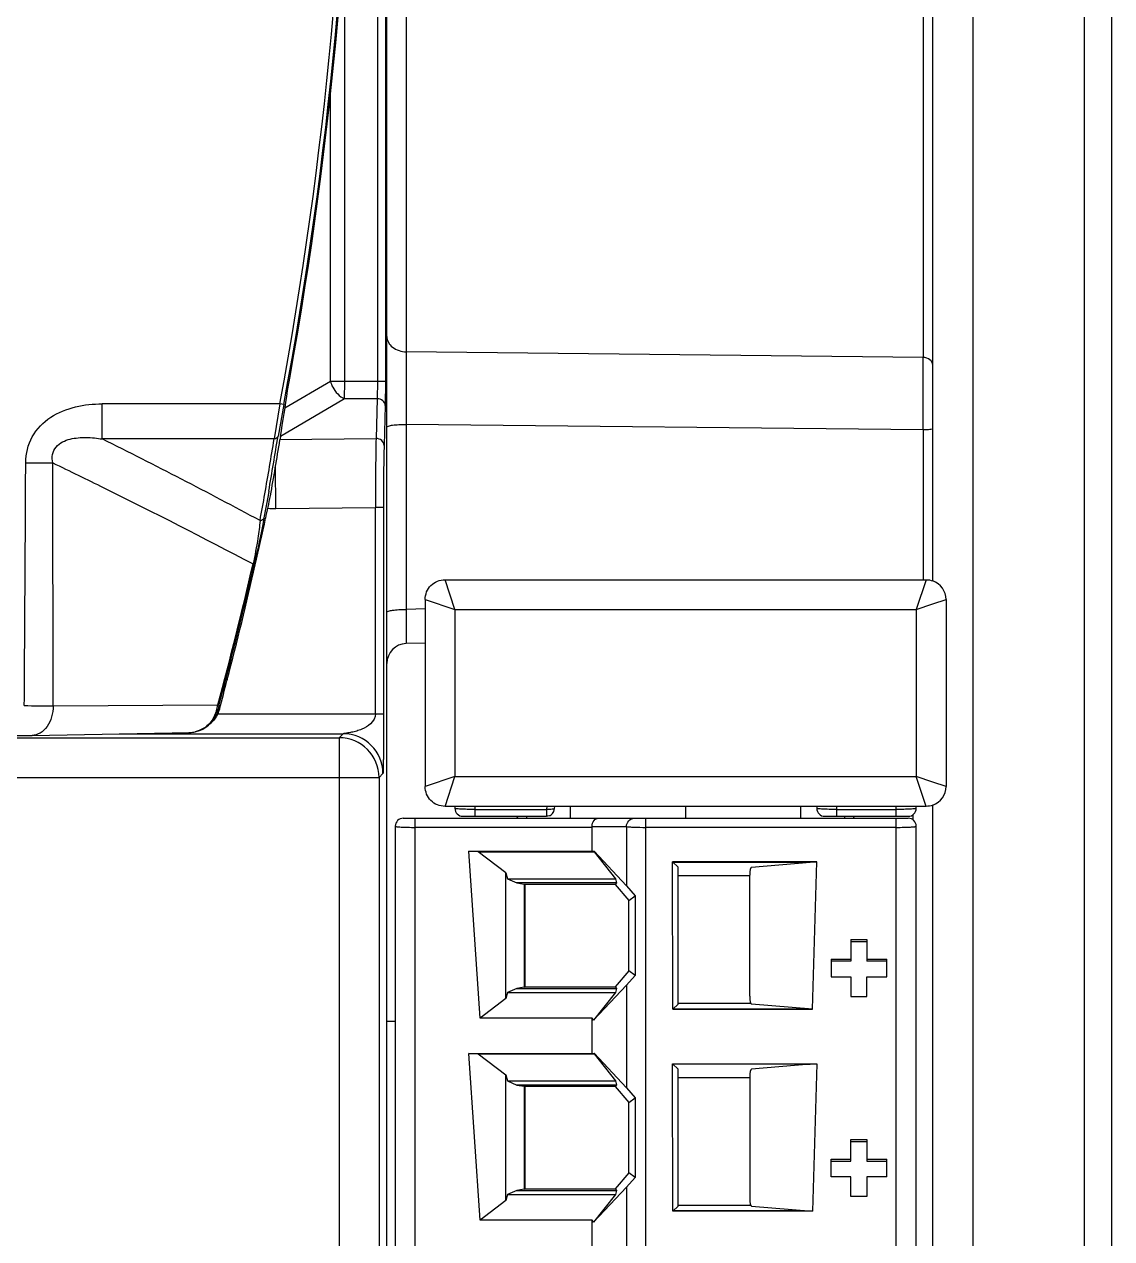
# Model space of a CAD drawing. Header units: inches. Extents: x 0 to 316, y -1 to 150.
# Drawn here: x 222.74 to 223.278, y 26.463 to 27.064 of the extents above; entities that cross this region are included whole.
import ezdxf

# ---------------------------------------------------------------- set-up
doc = ezdxf.new("R2010")
doc.units = ezdxf.units.IN
doc.header["$MEASUREMENT"] = 0

# ---------------------------------------------------------------- blocks, each defined once
blk = doc.blocks.new('AB 5069-L320ERM')
at = {"color": 7, "linetype": 'Continuous'}
for p, q in [((2.27087, -1.90552), (2.27087, 0.85454)), ((2.82338, -1.92135), (2.82338, 0.82336)), ((2.84504, -1.91287), (2.84504, 0.80799)), ((2.73535, -1.92289), (2.73535, 0.77432)), ((2.70331, -0.7276), (2.70331, 0.62524)), ((2.26339, 0.5889), (2.26339, -0.56968)), ((2.2698, 0.5889), (2.2698, -0.56968)), ((2.23755, -0.56968), (2.23755, -0.2037)), ((2.2862, -0.24118), (2.2862, -0.54617)), ((2.69564, -0.2519), (2.69564, -0.55064)), ((2.22614, -0.56968), (2.22614, -0.33999)), ((2.69564, -0.55064), (2.2862, -0.54617)), ((2.19226, -0.57688), (2.19417, -0.56573)), ((2.22614, -0.56968), (2.19011, -0.59084)), ((2.2698, -0.56968), (2.22614, -0.56968)), ((2.23741, -0.58332), (2.23755, -0.56968)), ((2.26339, -0.56968), (2.26325, -0.58332)), ((2.2698, -0.56968), (2.26961, -0.58878)), ((2.23741, -0.58332), (2.18658, -0.61318)), ((2.26325, -0.58332), (2.23741, -0.58332)), ((2.26325, -0.58332), (2.2623, -0.61482)), ((2.18605, -0.58735), (2.04545, -0.58735)), ((2.04545, -0.61518), (2.04545, -0.58735)), ((2.18605, -0.58735), (2.18154, -0.61518)), ((2.18915, -0.58793), (2.18463, -0.613)), ((2.18915, -0.58793), (2.18605, -0.58735)), ((2.26961, -0.58878), (2.26865, -0.62027)), ((2.69564, -0.60805), (2.2862, -0.60358)), ((2.2862, -0.60358), (2.2862, -0.75013)), ((2.18154, -0.61518), (2.04545, -0.61518)), ((2.18659, -0.61331), (2.18617, -0.61593)), ((2.18619, -0.61559), (2.2623, -0.61482)), ((2.69564, -0.60805), (2.69564, -0.72661)), ((1.98479, -0.63398), (2.00623, -0.63408)), ((2.00648, -0.82644), (2.00623, -0.63408)), ((2.18296, -0.67018), (2.18263, -0.63708)), ((2.1767, -0.65982), (2.17348, -0.67771)), ((2.17729, -0.65649), (2.1767, -0.65982)), ((2.18296, -0.67018), (2.26186, -0.66938)), ((2.26816, -0.66938), (2.26186, -0.66938)), ((2.26186, -0.83292), (2.26186, -0.66938)), ((2.26816, -0.66938), (2.26816, -0.83292)), ((2.16571, -0.71466), (2.16483, -0.71419)), ((2.31693, -0.72661), (2.69803, -0.72661)), ((2.3248, -0.75023), (2.31693, -0.72661)), ((2.69803, -0.72661), (2.69016, -0.75023)), ((2.30137, -0.74974), (2.2862, -0.75013)), ((2.30118, -0.74236), (2.30118, -0.89039)), ((2.30118, -0.74236), (2.3248, -0.75023)), ((2.69016, -0.75023), (2.70338, -0.74582)), ((2.70338, -0.74582), (2.71378, -0.74236)), ((2.71378, -0.74236), (2.71378, -0.89039)), ((2.3248, -0.75023), (2.69016, -0.75023)), ((2.3248, -0.75023), (2.3248, -0.88252)), ((2.69016, -0.75023), (2.69016, -0.88252)), ((2.30118, -0.77684), (2.2862, -0.77724)), ((2.14442, -0.80579), (2.14431, -0.80623)), ((2.00648, -0.82644), (2.13696, -0.82579)), ((2.13772, -0.82635), (2.13696, -0.82579)), ((2.13667, -0.83028), (2.13583, -0.83032)), ((2.13664, -0.83292), (2.26816, -0.83292)), ((2.13821, -0.82909), (2.13667, -0.83028)), ((2.1283, -0.84285), (2.12967, -0.8418)), ((0.02404, -0.84998), (1.98501, -0.84998)), ((0.03772, -0.8518), (2.23315, -0.8518)), ((1.98979, -0.84993), (2.1146, -0.84764)), ((2.05893, -0.84866), (2.23629, -0.84866)), ((2.23315, -0.8518), (2.23629, -0.84866)), ((2.23315, -0.8518), (2.23315, -1.79564)), ((0.00623, -0.8833), (2.26464, -0.8833)), ((2.26464, -0.8833), (2.26778, -0.88015)), ((2.26464, -0.8833), (2.26464, -1.79564)), ((2.3248, -0.88252), (2.30118, -0.89039)), ((2.31693, -0.90614), (2.3248, -0.88252)), ((2.3248, -0.88252), (2.69016, -0.88252)), ((2.70338, -0.88692), (2.69016, -0.88252)), ((2.69803, -0.90614), (2.69016, -0.88252)), ((2.71378, -0.89039), (2.70338, -0.88692)), ((2.69803, -0.90614), (2.31693, -0.90614)), ((2.3248, -0.90614), (2.3248, -0.90771)), ((2.34055, -0.90614), (2.34055, -0.91401)), ((2.34055, -0.90859), (2.39725, -0.90859)), ((2.39754, -0.90611), (2.39725, -0.90859)), ((2.39725, -0.90859), (2.39725, -0.91401)), ((2.40354, -0.90781), (2.4039, -0.90614)), ((2.41614, -0.90614), (2.41614, -0.91559)), ((2.50748, -0.90614), (2.50748, -0.91558)), ((2.59882, -0.91559), (2.59882, -0.90614)), ((2.61142, -0.90614), (2.61142, -0.90771)), ((2.62717, -0.91401), (2.62717, -0.90614)), ((2.62717, -0.90859), (2.67441, -0.90859)), ((2.67441, -0.91401), (2.67441, -0.90614)), ((2.68783, -0.91711), (2.68783, -0.91249)), ((2.69016, -0.90771), (2.69016, -0.90614)), ((2.70331, -1.93673), (2.70331, -0.90515)), ((2.27756, -0.92189), (2.27756, -1.89668)), ((2.28386, -0.91559), (2.68386, -0.91559)), ((2.29331, -1.90141), (2.29331, -0.91559)), ((2.43346, -0.92276), (2.29331, -0.92276)), ((2.3311, -0.91401), (2.39725, -0.91401)), ((2.38158, -0.91403), (2.38156, -0.91562)), ((2.43346, -0.92211), (2.46072, -0.92211)), ((2.43346, -0.94175), (2.43346, -0.92276)), ((2.46072, -0.92211), (2.46072, -0.96914)), ((2.47593, -1.90141), (2.47593, -0.91559)), ((2.67441, -0.92276), (2.47593, -0.92276)), ((2.61772, -0.91401), (2.68386, -0.91401)), ((2.67441, -1.90141), (2.67441, -0.91559)), ((2.69016, -1.89894), (2.69016, -0.92189)), ((2.33571, -0.94175), (2.43346, -0.94175)), ((2.34313, -0.94202), (2.33571, -0.94175)), ((2.34464, -1.07392), (2.33571, -0.94175)), ((2.34313, -0.94202), (2.43496, -0.94202)), ((2.36522, -0.95874), (2.34313, -0.94202)), ((2.43346, -0.94175), (2.43513, -0.94164)), ((2.43513, -0.94164), (2.43496, -0.94202)), ((2.43496, -0.94202), (2.452, -0.96357)), ((2.43513, -0.94164), (2.46072, -0.96914)), ((2.61158, -0.94995), (2.49721, -0.94995)), ((2.50159, -0.95433), (2.49721, -0.94995)), ((2.4975, -1.06684), (2.49721, -0.94995)), ((2.49754, -0.95028), (2.59986, -0.95028)), ((2.5596, -0.95422), (2.60617, -0.9504)), ((2.59986, -0.95028), (2.6062, -0.95039)), ((2.60617, -0.9504), (2.60627, -0.95039)), ((2.60627, -0.95039), (2.61158, -0.94995)), ((2.60809, -1.06684), (2.61158, -0.94995)), ((2.36522, -0.95874), (2.36638, -0.96357)), ((2.36522, -1.05834), (2.36522, -0.95874)), ((2.50159, -1.06275), (2.50159, -0.95433)), ((2.55828, -0.96126), (2.50159, -0.96126)), ((2.55828, -1.05656), (2.55828, -0.96052)), ((2.36638, -0.96357), (2.452, -0.96357)), ((2.36638, -0.96357), (2.37394, -0.96681)), ((2.37849, -0.96681), (2.37394, -0.96681)), ((2.37394, -0.96681), (2.37963, -0.96768)), ((2.45278, -0.9668), (2.37849, -0.96681)), ((2.37963, -0.96768), (2.38014, -0.96808)), ((2.37963, -0.96768), (2.37963, -1.0494)), ((2.45171, -0.96808), (2.38014, -0.96808)), ((2.38014, -0.96808), (2.38014, -1.04901)), ((2.45278, -0.9668), (2.45171, -0.96808)), ((2.45171, -0.96808), (2.46255, -0.98077)), ((2.452, -0.96357), (2.45278, -0.9668)), ((2.46072, -0.96914), (2.46758, -0.97696)), ((2.46255, -0.98077), (2.46759, -0.97696)), ((2.46255, -1.03632), (2.46255, -0.98077)), ((2.46759, -0.97696), (2.46753, -1.00854)), ((2.46753, -1.00854), (2.46746, -1.04003)), ((2.6385, -1.01153), (2.6511, -1.01153)), ((2.6385, -1.01153), (2.6385, -1.02866)), ((2.6385, -1.01306), (2.6511, -1.01306)), ((2.6511, -1.01153), (2.6511, -1.02866)), ((2.62276, -1.02712), (2.6385, -1.02712)), ((2.62276, -1.02712), (2.62276, -1.04113)), ((2.6385, -1.02866), (2.62276, -1.02866)), ((2.6511, -1.02712), (2.66685, -1.02712)), ((2.66685, -1.02866), (2.6511, -1.02866)), ((2.66685, -1.04113), (2.66685, -1.02712)), ((2.46255, -1.03632), (2.45171, -1.04901)), ((2.46746, -1.04003), (2.46255, -1.03632)), ((2.43465, -1.07545), (2.46072, -1.04764)), ((2.46746, -1.04002), (2.46072, -1.04764)), ((2.46072, -1.04764), (2.46072, -1.12914)), ((2.62276, -1.04113), (2.6385, -1.04113)), ((2.6385, -1.04113), (2.6385, -1.05673)), ((2.6511, -1.04113), (2.66685, -1.04113)), ((2.6511, -1.05673), (2.6511, -1.04113)), ((2.36638, -1.05351), (2.36522, -1.05834)), ((2.37394, -1.05028), (2.36638, -1.05351)), ((2.36638, -1.05351), (2.452, -1.05351)), ((2.37963, -1.0494), (2.37394, -1.05028)), ((2.37394, -1.05027), (2.45278, -1.05028)), ((2.37963, -1.0494), (2.38014, -1.04901)), ((2.38014, -1.04901), (2.45171, -1.04901)), ((2.452, -1.05351), (2.43465, -1.07545)), ((2.45171, -1.04901), (2.45278, -1.05028)), ((2.45278, -1.05028), (2.452, -1.05351)), ((2.6385, -1.05673), (2.6511, -1.05673)), ((2.36522, -1.05834), (2.34464, -1.07392)), ((2.4975, -1.06684), (2.50159, -1.06275)), ((2.4975, -1.06684), (2.60809, -1.06684)), ((2.49794, -1.0664), (2.60026, -1.0664)), ((2.50156, -1.06204), (2.55899, -1.06204)), ((2.60809, -1.06684), (2.5596, -1.06286)), ((2.43346, -1.07392), (2.34464, -1.07392)), ((2.43465, -1.07545), (2.43346, -1.07392)), ((2.43346, -1.10173), (2.43346, -1.07392)), ((2.33571, -1.10175), (2.43346, -1.10175)), ((2.34313, -1.10202), (2.33571, -1.10175)), ((2.34464, -1.23392), (2.33571, -1.10175)), ((2.34313, -1.10202), (2.43496, -1.10202)), ((2.34313, -1.10202), (2.36522, -1.11874)), ((2.43346, -1.10175), (2.43514, -1.10164)), ((2.43514, -1.10164), (2.43496, -1.10202)), ((2.43496, -1.10202), (2.452, -1.12357)), ((2.43514, -1.10166), (2.46072, -1.12914)), ((2.49721, -1.10995), (2.61158, -1.10995)), ((2.50159, -1.11433), (2.49721, -1.10995)), ((2.4975, -1.22684), (2.49721, -1.10995)), ((2.59986, -1.11028), (2.49754, -1.11028)), ((2.50159, -1.22275), (2.50159, -1.11433)), ((2.60617, -1.1104), (2.5596, -1.11422)), ((2.59986, -1.11028), (2.6062, -1.11039)), ((2.60616, -1.11039), (2.60617, -1.11039)), ((2.60627, -1.11039), (2.61158, -1.10995)), ((2.61158, -1.10995), (2.60809, -1.22684)), ((2.36522, -1.11874), (2.36638, -1.12357)), ((2.36522, -1.21834), (2.36522, -1.11874)), ((2.36638, -1.12357), (2.452, -1.12357)), ((2.36638, -1.12357), (2.37394, -1.12681)), ((2.452, -1.12357), (2.45278, -1.1268)), ((2.55828, -1.12126), (2.50159, -1.12126)), ((2.55828, -1.12052), (2.55828, -1.21656)), ((2.37394, -1.1268), (2.37849, -1.1268)), ((2.37394, -1.12681), (2.37963, -1.12768)), ((2.37849, -1.1268), (2.45278, -1.1268)), ((2.37963, -1.12768), (2.38014, -1.12808)), ((2.37963, -1.12768), (2.37963, -1.2094)), ((2.45171, -1.12808), (2.38014, -1.12808)), ((2.38014, -1.12808), (2.38014, -1.20901)), ((2.45278, -1.1268), (2.45171, -1.12808)), ((2.45171, -1.12808), (2.46255, -1.14077)), ((2.46072, -1.12914), (2.46758, -1.13695)), ((2.46255, -1.14077), (2.46759, -1.13696)), ((2.46255, -1.19632), (2.46255, -1.14077)), ((2.46759, -1.13696), (2.46746, -1.20002)), ((2.6385, -1.16997), (2.6511, -1.16997)), ((2.6385, -1.1871), (2.6385, -1.16997)), ((2.6385, -1.1715), (2.6511, -1.1715)), ((2.6511, -1.16997), (2.6511, -1.1871)), ((2.62276, -1.18556), (2.6385, -1.18556)), ((2.62276, -1.19957), (2.62276, -1.18556)), ((2.62276, -1.1871), (2.6385, -1.1871)), ((2.6511, -1.18556), (2.66685, -1.18556)), ((2.6511, -1.1871), (2.66685, -1.1871)), ((2.66685, -1.19957), (2.66685, -1.18556)), ((2.46255, -1.19632), (2.45171, -1.20901)), ((2.46746, -1.20002), (2.46072, -1.20764)), ((2.46746, -1.20002), (2.46255, -1.19632)), ((2.6385, -1.19957), (2.62276, -1.19957)), ((2.6385, -1.21517), (2.6385, -1.19957)), ((2.66685, -1.19957), (2.6511, -1.19957)), ((2.6511, -1.19957), (2.6511, -1.21517)), ((2.37394, -1.21028), (2.36638, -1.21351)), ((2.37963, -1.2094), (2.37394, -1.21028)), ((2.37394, -1.21027), (2.45278, -1.21028)), ((2.37963, -1.2094), (2.38014, -1.20901)), ((2.38014, -1.20901), (2.45171, -1.20901)), ((2.43465, -1.23545), (2.46072, -1.20764)), ((2.45171, -1.20901), (2.45278, -1.21028)), ((2.45278, -1.21028), (2.452, -1.21351)), ((2.46072, -1.20764), (2.46072, -1.28914)), ((2.36522, -1.21834), (2.34464, -1.23392)), ((2.36638, -1.21351), (2.36522, -1.21834)), ((2.36638, -1.21351), (2.452, -1.21351)), ((2.452, -1.21351), (2.43465, -1.23545)), ((2.6511, -1.21517), (2.6385, -1.21517)), ((2.4975, -1.22684), (2.50159, -1.22275)), ((2.60809, -1.22684), (2.4975, -1.22684)), ((2.60026, -1.2264), (2.49794, -1.2264)), ((2.50156, -1.22204), (2.55899, -1.22204)), ((2.5596, -1.22286), (2.60809, -1.22684)), ((2.43346, -1.23392), (2.34464, -1.23392)), ((2.43465, -1.23545), (2.43346, -1.23392)), ((2.43346, -1.26175), (2.43346, -1.23392))]:
    blk.add_line(p, q, dxfattribs=at)
at = {"color": 6, "linetype": 'Continuous'}
blk.add_line((2.27087, -1.07617), (2.27756, -1.07617), dxfattribs=at)
at = {"color": 7, "linetype": 'Continuous'}
blk.add_lwpolyline([(1.98501, -0.84998), (1.98812, -0.84996), (1.9898, -0.84993)], dxfattribs=at)
for centre, radius, start, end in [((-0.95247, 0), 3.19301, 349.40014, 10.59986), ((-0.95247, 0), 3.19616, 349.40016, 10.59984), ((-0.95214, 0), 3.19676, 349.80677, 10.19323), ((8.21926, -0.57488), 5.93313, 179.7228, 180.2772), ((-9.17421, -0.57934), 11.86989, 359.861443, 0.138557), ((-0.96314, -0.10417), 3.19061, 350.8177, 351.47986), ((-0.00529, -4.73205), 4.59937, 61.76806, 63.52073), ((-0.96143, -0.10726), 3.18375, 350.02713, 350.82019), ((-0.96143, -0.10448), 3.18689, 350.0253, 350.81836), ((-0.96127, -0.10447), 3.18872, 349.9637, 350.77017), ((-75.36659, -0.2683), 77.35225, 359.5866382, 359.7291397), ((-0.95938, -0.10762), 3.18166, 349.63933, 350.02709), ((-0.95596, -0.00017), 3.20335, 347.78373, 348.10991), ((2.18174, -0.5546), 0.11558, 267.40267, 270.60708), ((-0.95371, -0.00067), 3.20104, 347.1078, 347.78378), ((-0.89019, -0.01057), 3.13499, 344.92761, 347.02998), ((-0.88292, -0.01023), 3.12896, 344.88074, 346.98928), ((-0.94689, -0.00225), 3.19404, 345.42922, 347.10821), ((2.69801, -0.74237), 0.01577, 0.05364, 70.28977), ((2.28661, -0.79298), 0.01575, 91.5, 180), ((-0.87708, -0.01313), 3.12374, 344.8579, 345.30015), ((2.0158, 4.94759), 5.77404, 269.680899, 269.907504), ((1.8342, -0.75291), 0.31141, 345.60716, 346.46575), ((3.19604, -1.11241), 1.0963, 164.8747, 165.08738), ((2.11419, -0.82446), 0.02318, 269.62202, 307.49959), ((2.11413, -0.82438), 0.02328, 307.47937, 309.9805), ((2.11418, -0.82587), 0.02178, 271.11354, 282.64563), ((2.23313, -0.88331), 0.03151, 0.02748, 89.97252), ((2.23627, -0.88017), 0.03151, 0.02749, 89.97251), ((2.69801, -0.89037), 0.01577, 289.71028, 359.94636), ((2.3311, -0.90771), 0.0063, 180, 270), ((2.39726, -0.90776), 0.00624, 292.43878, 295.19389), ((2.39724, -0.90772), 0.00629, 295.19452, 298.47682), ((2.39721, -0.90767), 0.00635, 298.49902, 314.75156), ((2.39725, -0.90772), 0.00628, 314.81465, 319.04726), ((2.39722, -0.90769), 0.00633, 319.04594, 337.12417), ((2.39725, -0.90771), 0.00629, 337.19974, 345.709), ((2.39723, -0.90771), 0.00632, 345.70515, 359.09818), ((2.61772, -0.90771), 0.0063, 180, 270), ((2.68386, -0.90771), 0.0063, 270.00001, 0), ((2.28386, -0.92189), 0.0063, 90, 180), ((2.3689, -0.9117), 0.0063, 321.35284, 338.48497), ((2.71299, -0.91395), 0.07961, 180.06181, 181.20851), ((2.64606, -0.9117), 0.0063, 201.51447, 218.64703), ((2.68386, -0.92189), 0.0063, 0, 90), ((2.60031, -0.732), 0.3344, 269.99228, 270.39817), ((2.60031, -0.892), 0.3344, 269.99228, 270.39817)]:
    blk.add_arc(centre, radius, start, end, dxfattribs=at)
for centre, major_axis, ratio, start_param, end_param in [((2.43176, -0.92189), (-0.00026, 0.0063), 0.26754, -1.721275, -1.618008), ((2.55962, -0.96052), (0, 0.0063), 0.212557, 0.017453, 1.570796), ((2.55962, -1.05656), (0, 0.0063), 0.212557, 1.570796, 3.124139), ((2.55962, -1.12052), (0, 0.0063), 0.212557, 0.017453, 1.570796), ((2.55962, -1.21656), (0, 0.0063), 0.212557, 1.570796, 3.124139)]:
    blk.add_ellipse(centre, major_axis=major_axis, ratio=ratio, start_param=start_param, end_param=end_param, dxfattribs=at)
for points, knots in [([(2.27087, -0.53401), (2.27087, -0.53559), (2.27176, -0.53891), (2.27657, -0.54437), (2.28238, -0.5461), (2.2862, -0.54617)], [0, 0, 0, 0, 0.221494, 0.461784, 1, 1, 1, 1]), ([(2.70331, -0.55672), (2.70331, -0.55512), (2.70121, -0.55164), (2.69755, -0.55068), (2.69564, -0.55064)], [0, 0, 0, 0, 0.455387, 1, 1, 1, 1]), ([(2.22614, -0.56968), (2.22658, -0.57119), (2.22887, -0.57671), (2.23334, -0.5816), (2.23741, -0.58332)], [0, 0, 0, 0, 0.261648, 1, 1, 1, 1]), ([(2.26961, -0.58878), (2.26959, -0.58735), (2.268, -0.5843), (2.26484, -0.58332), (2.26325, -0.58332)], [0, 0, 0, 0, 0.474887, 1, 1, 1, 1]), ([(1.98479, -0.63397), (1.98483, -0.62691), (1.98827, -0.61241), (2.00385, -0.5967), (2.02404, -0.58879), (2.03833, -0.58735), (2.04545, -0.58735)], [0, 0, 0, 0, 0.249163, 0.498532, 0.749006, 1, 1, 1, 1]), ([(2.27087, -0.60577), (2.27087, -0.6053), (2.27293, -0.60465), (2.2757, -0.60413), (2.28067, -0.60369), (2.28424, -0.60359), (2.2862, -0.60358)], [0, 0, 0, 0, 0.090766, 0.305976, 0.624547, 1, 1, 1, 1]), ([(2.00623, -0.63408), (2.00579, -0.63194), (2.0055, -0.62744), (2.00838, -0.6212), (2.01381, -0.61722), (2.022, -0.61441), (2.03278, -0.61365), (2.04126, -0.61451), (2.04545, -0.61518)], [0, 0, 0, 0, 0.126615, 0.253934, 0.380685, 0.506076, 0.753704, 1, 1, 1, 1]), ([(2.18463, -0.613), (2.1845, -0.61363), (2.18365, -0.61485), (2.18224, -0.6152), (2.18154, -0.61518)], [0, 0, 0, 0, 0.479649, 1, 1, 1, 1]), ([(2.2623, -0.61482), (2.26221, -0.61816), (2.2619, -0.63634), (2.26185, -0.65453), (2.26186, -0.66938)], [0, 0, 0, 0, 0.183654, 1, 1, 1, 1]), ([(2.26865, -0.62027), (2.26864, -0.61884), (2.26704, -0.6158), (2.26388, -0.61482), (2.2623, -0.61482)], [0, 0, 0, 0, 0.474886, 1, 1, 1, 1]), ([(2.70331, -0.60695), (2.70331, -0.60719), (2.70228, -0.60751), (2.70089, -0.60777), (2.69841, -0.60799), (2.69662, -0.60804), (2.69564, -0.60805)], [0, 0, 0, 0, 0.090766, 0.305976, 0.624547, 1, 1, 1, 1]), ([(2.26865, -0.62027), (2.26856, -0.62328), (2.26823, -0.63965), (2.26816, -0.65602), (2.26816, -0.66938)], [0, 0, 0, 0, 0.183662, 1, 1, 1, 1]), ([(2.00623, -0.63408), (2.01972, -0.64061), (2.07294, -0.66661), (2.12574, -0.69347), (2.16483, -0.71419)], [0, 0, 0, 0, 0.253088, 1, 1, 1, 1]), ([(2.17041, -0.67982), (2.17003, -0.68449), (2.16847, -0.69601), (2.16633, -0.70743), (2.16483, -0.71419)], [0, 0, 0, 0, 0.403248, 1, 1, 1, 1]), ([(2.17348, -0.67771), (2.17308, -0.6799), (2.17071, -0.69226), (2.16804, -0.70457), (2.16571, -0.71466)], [0, 0, 0, 0, 0.176952, 1, 1, 1, 1]), ([(2.17348, -0.67771), (2.17334, -0.67833), (2.17248, -0.67952), (2.17109, -0.67985), (2.17041, -0.67982)], [0, 0, 0, 0, 0.479748, 1, 1, 1, 1]), ([(2.30118, -0.74236), (2.30118, -0.74031), (2.302, -0.73617), (2.30551, -0.73094), (2.31074, -0.72743), (2.31488, -0.72661), (2.31693, -0.72661)], [0, 0, 0, 0, 0.249992, 0.5, 0.750008, 1, 1, 1, 1]), ([(2.27087, -0.75232), (2.27087, -0.75185), (2.27293, -0.7512), (2.2757, -0.75068), (2.28067, -0.75024), (2.28424, -0.75014), (2.2862, -0.75013)], [0, 0, 0, 0, 0.090766, 0.305976, 0.624547, 1, 1, 1, 1]), ([(2.2862, -0.75013), (2.28616, -0.75368), (2.28611, -0.7588), (2.28608, -0.76526), (2.28606, -0.76927), (2.28608, -0.77252), (2.28608, -0.77474), (2.28613, -0.77602), (2.28612, -0.77669), (2.28619, -0.77697), (2.28616, -0.77724), (2.2862, -0.77724)], [0, 0, 0, 0, 0.393033, 0.565841, 0.715355, 0.836841, 0.926443, 0.958376, 0.981366, 0.995248, 1, 1, 1, 1]), ([(2.00648, -0.82644), (2.00649, -0.82944), (2.00573, -0.83528), (2.00225, -0.84294), (1.99679, -0.84841), (1.99204, -0.84988), (1.9898, -0.84993)], [0, 0, 0, 0, 0.285443, 0.551234, 0.787239, 1, 1, 1, 1]), ([(2.13667, -0.83028), (2.13636, -0.83145), (2.13479, -0.83595), (2.13181, -0.83994), (2.12909, -0.84222)], [0, 0, 0, 0, 0.25458, 1, 1, 1, 1]), ([(2.13821, -0.82909), (2.13752, -0.83165), (2.13531, -0.83645), (2.13168, -0.84026), (2.12967, -0.8418)], [0, 0, 0, 0, 0.511988, 1, 1, 1, 1]), ([(2.26186, -0.83292), (2.26187, -0.83581), (2.25849, -0.8413), (2.25227, -0.84475), (2.24699, -0.84653), (2.243, -0.8475), (2.23974, -0.84806), (2.23753, -0.84848), (2.2366, -0.84856), (2.23629, -0.84866)], [0, 0, 0, 0, 0.270653, 0.530723, 0.660391, 0.789444, 0.914188, 0.969317, 1, 1, 1, 1]), ([(2.26816, -0.83292), (2.26816, -0.8377), (2.26817, -0.84487), (2.26815, -0.85435), (2.26812, -0.86124), (2.26808, -0.86678), (2.26804, -0.87094), (2.26801, -0.87375), (2.26794, -0.87618), (2.26797, -0.87815), (2.26777, -0.87933), (2.2679, -0.88004), (2.26778, -0.88015)], [0, 0, 0, 0, 0.303949, 0.45494, 0.602045, 0.741523, 0.806552, 0.866651, 0.919493, 0.961729, 0.9895, 1, 1, 1, 1]), ([(2.13238, -0.83792), (2.13192, -0.8386), (2.12994, -0.84118), (2.12741, -0.84332), (2.12533, -0.84456)], [0, 0, 0, 0, 0.254559, 1, 1, 1, 1]), ([(2.31693, -0.90614), (2.31488, -0.90614), (2.31074, -0.90532), (2.30551, -0.90181), (2.302, -0.89658), (2.30118, -0.89244), (2.30118, -0.89039)], [0, 0, 0, 0, 0.249992, 0.5, 0.750008, 1, 1, 1, 1]), ([(2.34055, -0.90859), (2.33854, -0.90859), (2.33562, -0.90856), (2.33191, -0.90845), (2.32954, -0.90835), (2.32764, -0.90822), (2.32612, -0.90809), (2.32538, -0.90793), (2.3248, -0.90783), (2.3248, -0.90771)], [0, 0, 0, 0, 0.381592, 0.553714, 0.704583, 0.828386, 0.9207, 0.978052, 1, 1, 1, 1]), ([(2.40354, -0.90781), (2.40354, -0.90788), (2.40337, -0.90804), (2.40276, -0.90824), (2.40147, -0.90846), (2.39954, -0.90858), (2.39805, -0.9086), (2.39725, -0.90859)], [0, 0, 0, 0, 0.032479, 0.093489, 0.309353, 0.626778, 1, 1, 1, 1]), ([(2.62717, -0.90859), (2.62515, -0.90859), (2.62223, -0.90856), (2.61852, -0.90845), (2.61615, -0.90835), (2.61426, -0.90822), (2.61274, -0.90809), (2.612, -0.90793), (2.61142, -0.90783), (2.61142, -0.90771)], [0, 0, 0, 0, 0.381592, 0.553715, 0.704584, 0.828386, 0.9207, 0.978052, 1, 1, 1, 1]), ([(2.69016, -0.90771), (2.69016, -0.90783), (2.68958, -0.90793), (2.68884, -0.90809), (2.68732, -0.90822), (2.68542, -0.90835), (2.68306, -0.90845), (2.67935, -0.90856), (2.67642, -0.90859), (2.67441, -0.90859)], [0, 0, 0, 0, 0.021947, 0.079298, 0.171609, 0.295408, 0.446275, 0.618399, 1, 1, 1, 1]), ([(2.27756, -0.92189), (2.27756, -0.922), (2.27814, -0.9221), (2.27888, -0.92226), (2.2804, -0.92239), (2.28229, -0.92252), (2.28466, -0.92262), (2.28837, -0.92273), (2.29129, -0.92276), (2.29331, -0.92276)], [0, 0, 0, 0, 0.021889, 0.079311, 0.171578, 0.295426, 0.446254, 0.61841, 1, 1, 1, 1]), ([(2.43346, -0.92211), (2.43341, -0.92041), (2.43411, -0.91786), (2.43643, -0.9159), (2.4377, -0.91559), (2.43829, -0.91559)], [0, 0, 0, 0, 0.575505, 0.800887, 1, 1, 1, 1]), ([(2.46072, -0.92211), (2.46066, -0.92048), (2.46185, -0.91706), (2.4652, -0.91559), (2.4668, -0.91559)], [0, 0, 0, 0, 0.506223, 1, 1, 1, 1]), ([(2.46072, -0.92211), (2.46142, -0.92226), (2.4633, -0.92242), (2.46837, -0.92271), (2.47274, -0.92276), (2.47593, -0.92276)], [0, 0, 0, 0, 0.140369, 0.371262, 1, 1, 1, 1]), ([(2.67441, -0.92276), (2.67642, -0.92276), (2.67934, -0.92273), (2.68305, -0.92262), (2.68542, -0.92252), (2.68732, -0.92239), (2.68884, -0.92226), (2.68958, -0.92211), (2.69016, -0.922), (2.69016, -0.92189)], [0, 0, 0, 0, 0.38154, 0.55369, 0.704527, 0.828393, 0.920677, 0.978109, 1, 1, 1, 1])]:
    blk.add_open_spline(points, degree=3, knots=knots, dxfattribs=at)
for points in [[(2.69803, -0.72661), (2.69982, -0.72661), (2.70164, -0.72693), (2.70333, -0.72753)], [(2.13583, -0.83032), (2.13514, -0.83301), (2.13396, -0.83563), (2.13238, -0.83792)], [(2.12533, -0.84456), (2.12336, -0.84574), (2.12118, -0.84661), (2.11895, -0.84712)], [(2.39965, -0.91354), (2.39889, -0.91385), (2.39806, -0.91401), (2.39725, -0.91401)], [(2.70333, -0.90522), (2.70164, -0.90582), (2.69982, -0.90614), (2.69803, -0.90614)]]:
    blk.add_open_spline(points, degree=3, dxfattribs=at)

msp = doc.modelspace()

# ---------------------------------------------------------------- block references
at = {"xscale": 0.6249794461349543, "yscale": 0.6249794461349543, "zscale": 0.6249794461349543}
msp.add_blockref('AB 5069-L320ERM', (221.50003, 27.24336), dxfattribs=at)

doc.saveas('drawing.dxf')
